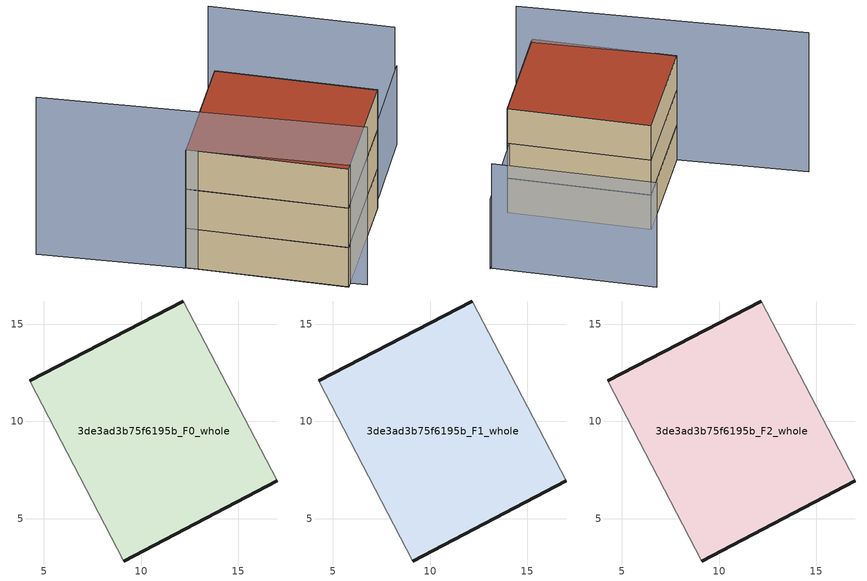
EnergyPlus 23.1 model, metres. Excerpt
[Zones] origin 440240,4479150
3de3ad3b75f6195b_F0_whole
 floor ground (EU_floor_Construction): 16.99,6.94 12.16,16.2 4.28,12.08 9.1,2.82 z0
 wall outside (EU_wall_Construction): 16.99,6.94 9.1,2.82 / 4.28,12.08 12.16,16.2 z0:3
 wall adiabatic (EU_wall_Construction): 9.1,2.82 4.28,12.08 / 12.16,16.2 16.99,6.94 z0:3
3de3ad3b75f6195b_F1_whole
 floor to 3de3ad3b75f6195b_F0_whole (EU_floor_Construction): 16.99,6.94 12.16,16.2 4.27,12.08 9.1,2.82 z3
 wall outside (EU_wall_Construction): 16.99,6.94 9.1,2.82 / 4.28,12.08 12.16,16.2 z3:6
 wall adiabatic (EU_wall_Construction): 9.1,2.82 4.28,12.08 / 12.16,16.2 16.99,6.94 z3:6
3de3ad3b75f6195b_F2_whole
 floor to 3de3ad3b75f6195b_F1_whole (EU_floor_Construction): 16.99,6.94 12.16,16.2 4.27,12.08 9.1,2.82 z6
 wall outside (EU_wall_Construction): 16.99,6.94 9.1,2.82 / 4.28,12.08 12.16,16.2 z6:9
 wall adiabatic (EU_wall_Construction): 9.1,2.82 4.28,12.08 / 12.16,16.2 16.99,6.94 z6:9
 roof outside (EU_roof_Construction): 12.16,16.2 16.99,6.94 9.1,2.82 4.28,12.08 z9
shading: -0.52,20.27 10.03,2.1 z0:12; 23.01,10.44 17.43,20.99 z0:9; 23.15,10.41 16.95,7.1 z0:6
[Building]
EU S2 Campaign: North Axis=0; Terrain=City; Solar Distribution=FullExterior
[Site:Location]
Madrid: Latitude=40.5; Longitude=-3.5; Time Zone=1; Elevation=609
[SizingPeriod:WeatherFileDays]
AnnualSizingPeriod: Begin Month=1; Begin Day of Month=1; End Month=12; End Day of Month=31; Day of Week for Start Day=Monday; Use Weather File Daylight Saving Period=No; Use Weather File Rain and Snow Indicators=No
[MATERIAL]
EU_InternalMass_Material: Roughness=MediumRough; Thickness=0.1; Conductivity=1; Density=1800; Specific Heat=900; Thermal Absorptance=0.9; Solar Absorptance=0.7; Visible Absorptance=0.7
[MATERIAL:NOMASS] Roughness=MediumRough; Thermal Absorptance=0.9; Solar Absorptance=0.7; Visible Absorptance=0.7
Name | Thermal Resistance
EU_wall_NoMass | 0.459673
EU_roof_NoMass | 0.495815
EU_floor_NoMass | 0.788942
[CONSTRUCTION]
EU_wall_Construction: EU_wall_NoMass
EU_roof_Construction: EU_roof_NoMass
EU_floor_Construction: EU_floor_NoMass
EU_InternalMass_Construction: EU_InternalMass_Material
[ZONE] Type=1; Multiplier=1; Ceiling Height=autocalculate; Volume=278.788; Floor Area=autocalculate; Part of Total Floor Area=Yes
3de3ad3b75f6195b_F0_whole; 3de3ad3b75f6195b_F1_whole; 3de3ad3b75f6195b_F2_whole
[INTERNALMASS] Construction=EU_InternalMass_Construction; Surface Area=92.9292
Name | Zone or ZoneList
3de3ad3b75f6195b_F0_whole_EU_InternalMass | 3de3ad3b75f6195b_F0_whole
3de3ad3b75f6195b_F1_whole_EU_InternalMass | 3de3ad3b75f6195b_F1_whole
3de3ad3b75f6195b_F2_whole_EU_InternalMass | 3de3ad3b75f6195b_F2_whole
[OTHEREQUIPMENT] Fuel Type=Electricity; Design Level Calculation Method=Watts/Area; Power per Zone Floor Area=1; Fraction Latent=0; Fraction Radiant=0; Fraction Lost=0; Carbon Dioxide Generation Rate=0; EndUse Subcategory=EU_Step8_InternalGains
Name | Zone or ZoneList or Space or SpaceList | Schedule
EU_Step8_InternalGain_3de3ad3b75f6195b_F0_whole_f000 | 3de3ad3b75f6195b_F0_whole | EU_Step8_GainSchedule_3de3ad3b75f6195b_F0_whole_f000
EU_Step8_InternalGain_3de3ad3b75f6195b_F1_whole_f000 | 3de3ad3b75f6195b_F1_whole | EU_Step8_GainSchedule_3de3ad3b75f6195b_F1_whole_f000
EU_Step8_InternalGain_3de3ad3b75f6195b_F2_whole_f000 | 3de3ad3b75f6195b_F2_whole | EU_Step8_GainSchedule_3de3ad3b75f6195b_F2_whole_f000
[ZONEVENTILATION:DESIGNFLOWRATE] Schedule=EU_AlwaysOn; Design Flow Rate Calculation Method=AirChanges/Hour; Air Changes per Hour=0.719161; Ventilation Type=Natural; Fan Pressure Rise=0; Fan Total Efficiency=1; Constant Term Coefficient=1; Temperature Term Coefficient=0; Velocity Term Coefficient=0; Velocity Squared Term Coefficient=0; Minimum Indoor Temperature=-100; Maximum Indoor Temperature=100; Delta Temperature=-100; Minimum Outdoor Temperature=-100; Maximum Outdoor Temperature=100; Maximum Wind Speed=40
Name | Zone or ZoneList or Space or SpaceList
EU_ConstantAir_3de3ad3b75f6195b_F0_whole | 3de3ad3b75f6195b_F0_whole
EU_ConstantAir_3de3ad3b75f6195b_F1_whole | 3de3ad3b75f6195b_F1_whole
EU_ConstantAir_3de3ad3b75f6195b_F2_whole | 3de3ad3b75f6195b_F2_whole
[HVACTEMPLATE:THERMOSTAT] Constant Heating Setpoint=20; Constant Cooling Setpoint=50
EU_HeatOnly_3de3ad3b75f6195b_F0_whole; EU_HeatOnly_3de3ad3b75f6195b_F1_whole; EU_HeatOnly_3de3ad3b75f6195b_F2_whole
[HVACTEMPLATE:ZONE:IDEALLOADSAIRSYSTEM] System Availability Schedule=EU_AlwaysOn; Maximum Heating Supply Air Temperature=50; Minimum Cooling Supply Air Temperature=13; Maximum Heating Supply Air Humidity Ratio=0.0156; Minimum Cooling Supply Air Humidity Ratio=0.0077; Heating Limit=NoLimit; Cooling Limit=NoLimit; Heating Availability Schedule=EU_AlwaysOn; Cooling Availability Schedule=EU_CoolingOff; Dehumidification Control Type=ConstantSensibleHeatRatio; Cooling Sensible Heat Ratio=0.7; Dehumidification Setpoint=60; Humidification Control Type=None; Humidification Setpoint=30; Outdoor Air Method=None; Outdoor Air Flow Rate per Person=0.00944; Outdoor Air Flow Rate per Zone Floor Area=0; Outdoor Air Flow Rate per Zone=0; Demand Controlled Ventilation Type=None; Outdoor Air Economizer Type=NoEconomizer; Heat Recovery Type=None; Sensible Heat Recovery Effectiveness=0.7; Latent Heat Recovery Effectiveness=0.65
Name | Template Thermostat
3de3ad3b75f6195b_F0_whole | EU_HeatOnly_3de3ad3b75f6195b_F0_whole
3de3ad3b75f6195b_F1_whole | EU_HeatOnly_3de3ad3b75f6195b_F1_whole
3de3ad3b75f6195b_F2_whole | EU_HeatOnly_3de3ad3b75f6195b_F2_whole
[SIZING:ZONE] Zone Cooling Design Supply Air Temperature Input Method=SupplyAirTemperature; Zone Cooling Design Supply Air Temperature=13; Zone Heating Design Supply Air Temperature Input Method=SupplyAirTemperature; Zone Heating Design Supply Air Temperature=50; Zone Cooling Design Supply Air Humidity Ratio=0.008; Zone Heating Design Supply Air Humidity Ratio=0.008; Cooling Design Air Flow Method=DesignDay; Cooling Design Air Flow Rate=0; Cooling Minimum Air Flow per Zone Floor Area=0.000762; Cooling Minimum Air Flow=0; Cooling Minimum Air Flow Fraction=0.2; Heating Design Air Flow Method=DesignDay; Heating Design Air Flow Rate=0; Heating Maximum Air Flow per Zone Floor Area=0.002032; Heating Maximum Air Flow=0.141576; Heating Maximum Air Flow Fraction=0.3; Account for Dedicated Outdoor Air System=No; Dedicated Outdoor Air System Control Strategy=NeutralSupplyAir; Dedicated Outdoor Air Low Setpoint Temperature for Design=autosize; Dedicated Outdoor Air High Setpoint Temperature for Design=autosize; Zone Load Sizing Method=Sensible Load Only No Latent Load; Zone Latent Cooling Design Supply Air Humidity Ratio Input Method=HumidityRatioDifference; Zone Cooling Design Supply Air Humidity Ratio Difference=0.005; Zone Latent Heating Design Supply Air Humidity Ratio Input Method=HumidityRatioDifference; Zone Humidification Design Supply Air Humidity Ratio Difference=0.005
3de3ad3b75f6195b_F0_whole; 3de3ad3b75f6195b_F1_whole; 3de3ad3b75f6195b_F2_whole
[SCHEDULE:CONSTANT]
Name | Hourly Value
EU_AlwaysOn | 1
EU_CoolingOff | 0
[SCHEDULE:FILE] Column Number=1; Rows to Skip at Top=0; Number of Hours of Data=8760; Column Separator=Comma; Interpolate to Timestep=No; Minutes per Item=60; Adjust Schedule for Daylight Savings=Yes
Name | File
EU_Step8_GainSchedule_3de3ad3b75f6195b_F0_whole_f000 | ../../schedules/3de3ad3b75f6195b/3de3ad3b75f6195b_F0_whole_f000_gain.csv
EU_Step8_GainSchedule_3de3ad3b75f6195b_F1_whole_f000 | ../../schedules/3de3ad3b75f6195b/3de3ad3b75f6195b_F1_whole_f000_gain.csv
EU_Step8_GainSchedule_3de3ad3b75f6195b_F2_whole_f000 | ../../schedules/3de3ad3b75f6195b/3de3ad3b75f6195b_F2_whole_f000_gain.csv
